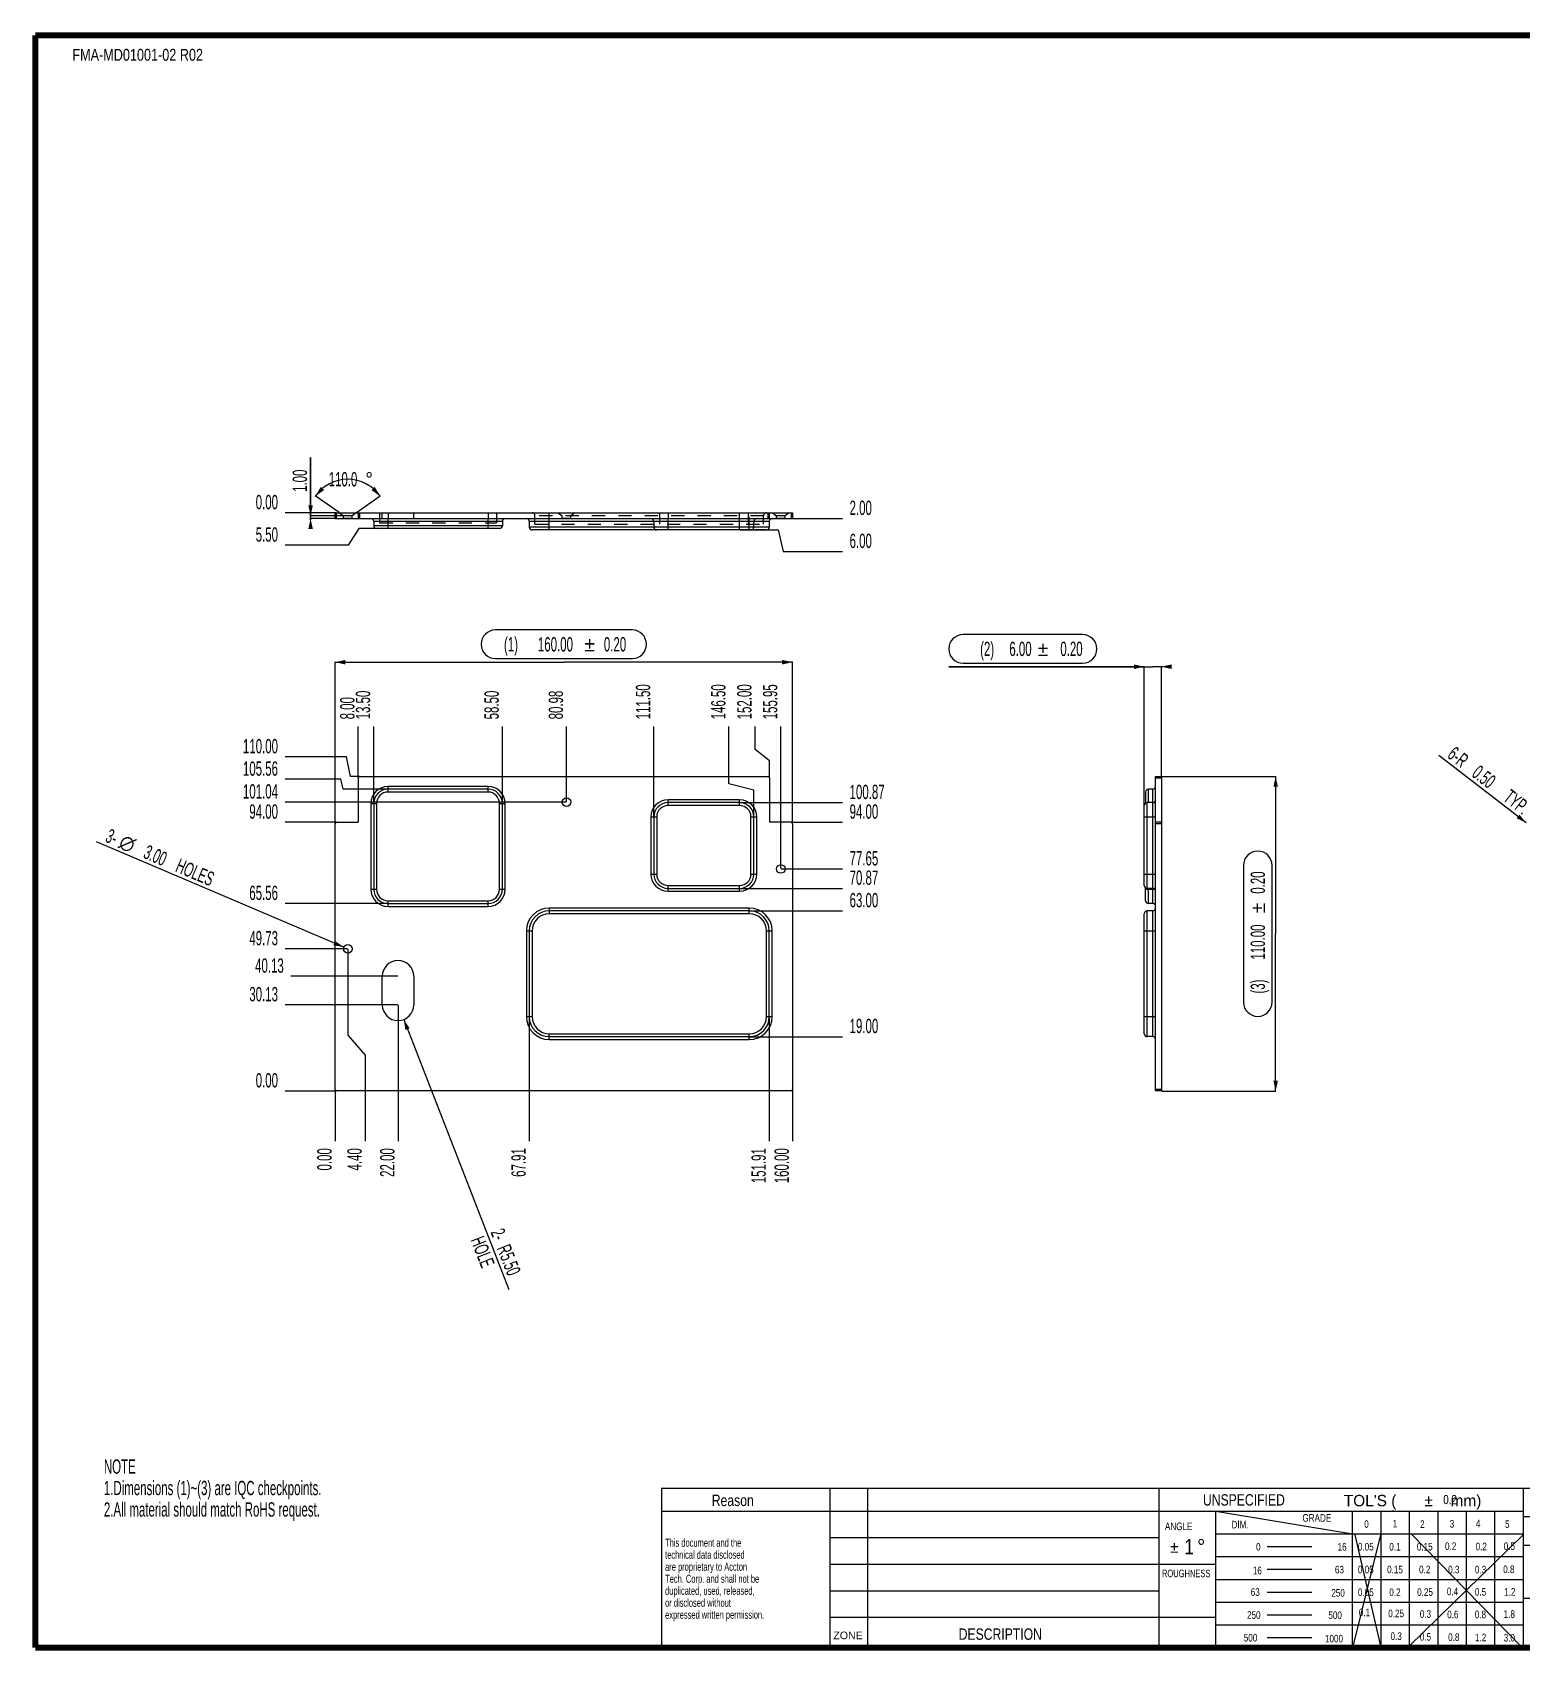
# Model space of a CAD drawing. Header units: millimetres. Extents: x -1 to 407, y -1 to 283.
# Drawn here: x -0.5 to 260.4, y -0.5 to 282.5 of the extents above; entities that cross this region are included whole.
import ezdxf
from ezdxf.enums import TextEntityAlignment as Align

# ---------------------------------------------------------------- set-up
doc = ezdxf.new("R2010")
doc.units = ezdxf.units.MM
doc.header["$LTSCALE"] = 23.1
doc.linetypes.add('HIDDEN', pattern=[0.2, 0.1, -0.1])
doc.layers.get('0').update_dxf_attribs({"linetype": 'CONTINUOUS'})
doc.layers.add('02___PRT_ALL_AXES', color=7, linetype='CONTINUOUS')
doc.layers.add('DEFAULT_2', color=8, linetype='HIDDEN')
doc.styles.get("Standard").update_dxf_attribs({"font": 'txt', "width": 0.6})
doc.styles.add('TEXTSTYLE_11', font='gdt', dxfattribs={"width": 1.166667})
doc.styles.add('TEXTSTYLE_12', font='txt', dxfattribs={"width": 0.7})
doc.styles.add('TEXTSTYLE_13', font='gdt', dxfattribs={"width": 0.6})
doc.styles.add('TEXTSTYLE_2', font='txt', dxfattribs={"width": 0.8})
doc.styles.add('TEXTSTYLE_4', font='txt', dxfattribs={"width": 1.042937})
doc.styles.add('TEXTSTYLE_5', font='txt', dxfattribs={"width": 1.011905})
doc.styles.add('TEXTSTYLE_6', font='gdt', dxfattribs={"width": 1.011905})
doc.styles.add('TEXTSTYLE_7', font='txt', dxfattribs={"width": 0.741644})
doc.styles.add('TEXTSTYLE_8', font='txt', dxfattribs={"width": 0.833333})
doc.styles.add('TEXTSTYLE_9', font='gdt', dxfattribs={"width": 0.833333})
doc.dimstyles.new('DIMSTYLE_1', dxfattribs={"dimtxt": 2.5, "dimasz": 1.8, "dimexe": 0.05, "dimexo": 0.0625, "dimtad": 1, "dimlfac": 2, "dimzin": 0, "dimdsep": 46, "dimtxsty": 'Standard', "dimblk": '_FILLED', "dimblk1": '_FILLED', "dimblk2": '_FILLED', "dimcen": 0.09, "dimadec": 0, "dimazin": 0, "dimtol": 1, "dimtp": 0.2, "dimtm": 0.2, "dimtfac": 1, "dimtofl": 0, "dimtmove": 0, "dimatfit": 3, "dimldrblk": '_FILLED', "dimfxl": 1, "dimtolj": 1, "dimtzin": 0, "dimarcsym": 0})
doc.dimstyles.new('DIMSTYLE_2', dxfattribs={"dimtxt": 2.5, "dimasz": 1.8, "dimexe": 0.05, "dimexo": 0.0625, "dimtad": 0, "dimtih": 1, "dimtoh": 1, "dimlfac": 2, "dimzin": 0, "dimdsep": 46, "dimtxsty": 'Standard', "dimblk": '_FILLED', "dimblk1": '_FILLED', "dimblk2": '_FILLED', "dimcen": 0.09, "dimadec": 0, "dimazin": 0, "dimtp": 0.01, "dimtm": 0.01, "dimtfac": 1, "dimtofl": 0, "dimtmove": 0, "dimatfit": 3, "dimldrblk": '_FILLED', "dimfxl": 1, "dimtolj": 1, "dimtzin": 0, "dimarcsym": 0})
doc.dimstyles.new('DIMSTYLE_3', dxfattribs={"dimtxt": 2.5, "dimasz": 1.8, "dimexe": 0.05, "dimexo": 0.0625, "dimtad": 1, "dimlfac": 2, "dimzin": 0, "dimdsep": 46, "dimtxsty": 'Standard', "dimblk": '_FILLED', "dimblk1": '_FILLED', "dimblk2": '_FILLED', "dimcen": 0.09, "dimadec": 0, "dimazin": 0, "dimtp": 0.01, "dimtm": 0.01, "dimtfac": 1, "dimtmove": 0, "dimatfit": 2, "dimldrblk": '_FILLED', "dimfxl": 1, "dimtolj": 1, "dimtzin": 0, "dimarcsym": 0})
doc.dimstyles.new('DIMSTYLE_4', dxfattribs={"dimtxt": 2.5, "dimasz": 1.8, "dimexe": 0.05, "dimexo": 0.0625, "dimtad": 1, "dimlfac": 2, "dimzin": 0, "dimdsep": 46, "dimtxsty": 'Standard', "dimblk": '_FILLED', "dimblk1": '_FILLED', "dimblk2": '_FILLED', "dimcen": 0.09, "dimadec": 0, "dimazin": 0, "dimtp": 0.01, "dimtm": 0.01, "dimtfac": 1, "dimtofl": 0, "dimtmove": 0, "dimatfit": 3, "dimldrblk": '_FILLED', "dimfxl": 1, "dimtolj": 1, "dimtzin": 0, "dimarcsym": 0})
doc.dimstyles.new('DIMSTYLE_5', dxfattribs={"dimtxt": 2.5, "dimasz": 1.8, "dimexe": 0.05, "dimexo": 0.0625, "dimtad": 0, "dimtih": 1, "dimtoh": 1, "dimdec": 1, "dimlfac": 2, "dimzin": 0, "dimdsep": 46, "dimtxsty": 'Standard', "dimblk": '_FILLED', "dimblk1": '_FILLED', "dimblk2": '_FILLED', "dimcen": 0.09, "dimadec": 0, "dimazin": 0, "dimtp": 0.5, "dimtm": 0.5, "dimtfac": 1, "dimtdec": 1, "dimtofl": 0, "dimtmove": 0, "dimatfit": 3, "dimldrblk": '_FILLED', "dimfxl": 1, "dimtolj": 1, "dimtzin": 0, "dimarcsym": 0})
doc.dimstyles.new('DIMSTYLE_6', dxfattribs={"dimtxt": 2.5, "dimasz": 1.8, "dimexe": 0.05, "dimexo": 0.0625, "dimtad": 1, "dimlfac": 2, "dimzin": 0, "dimdsep": 46, "dimtxsty": 'Standard', "dimblk": '_FILLED', "dimblk1": '_FILLED', "dimblk2": '_FILLED', "dimcen": 0.09, "dimadec": 0, "dimazin": 0, "dimtp": 0.01, "dimtm": 0.01, "dimtfac": 1, "dimtofl": 0, "dimtmove": 0, "dimatfit": 3, "dimldrblk": '_FILLED', "dimfxl": 1, "dimtolj": 1, "dimtzin": 0, "dimarcsym": 0})

# ---------------------------------------------------------------- blocks, each defined once
blk = doc.blocks.new('_FILLED')
at = {"color": 0, "linetype": 'ByBlock'}
blk.add_solid([(0, 0), (-1, 0.22), (-1, -0.22)], dxfattribs=at)
blk = doc.blocks.new('*D1')
at = {"color": 2, "linetype": 'Continuous'}
for p, q in [((52.46, 144.18), (52.46, 172.41)), ((52.46, 172.36), (92.46, 172.36)), ((132.46, 172.36), (92.46, 172.36)), ((132.46, 144.18), (132.46, 172.41))]:
    blk.add_line(p, q, dxfattribs=at)
at = {"color": 2, "linetype": 'Continuous', "xscale": 1.8, "yscale": 1.8, "zscale": 1.8, "rotation": 180}
blk.add_blockref('_FILLED', (52.46, 172.36), dxfattribs=at)
at = {"color": 2, "linetype": 'Continuous', "xscale": 1.8, "yscale": 1.8, "zscale": 1.8}
blk.add_blockref('_FILLED', (132.46, 172.36), dxfattribs=at)
at = {"color": 2, "linetype": 'Continuous', "width": 0.6}
for s, p in [('(1) ', (83.5, 174.24)), ('160.00', (91, 174.24)), ('0.20', (101.42, 174.24))]:
    blk.add_text(s, height=2.5, dxfattribs=at).set_placement(p, align=Align.CENTER)
at = {"color": 2, "linetype": 'Continuous', "style": 'TEXTSTYLE_13'}
blk.add_text('`', height=2.5, dxfattribs=at).set_placement((96.96, 174.24), align=Align.CENTER)
blk = doc.blocks.new('*D2')
at = {"color": 2, "linetype": 'Continuous'}
for p, q in [((197.06, 152.36), (217.05, 152.36)), ((217, 152.36), (217, 124.86)), ((217, 97.36), (217, 124.86)), ((197.06, 97.36), (217.05, 97.36))]:
    blk.add_line(p, q, dxfattribs=at)
at = {"color": 2, "linetype": 'Continuous', "xscale": 1.8, "yscale": 1.8, "zscale": 1.8}
for p, rotation in [((217, 152.36), 90), ((217, 97.36), 270)]:
    blk.add_blockref('_FILLED', p, dxfattribs=dict(at, rotation=rotation))
at = {"color": 2, "linetype": 'Continuous', "width": 0.6}
for s, p in [('0.20', (215.13, 133.82)), ('110.00', (215.13, 123.41)), ('(3) ', (215.13, 115.91))]:
    blk.add_text(s, height=2.5, rotation=90, dxfattribs=at).set_placement(p, align=Align.CENTER)
at = {"color": 2, "linetype": 'Continuous', "style": 'TEXTSTYLE_13'}
blk.add_text('`', height=2.5, rotation=90, dxfattribs=at).set_placement((215.13, 129.36), align=Align.CENTER)
blk = doc.blocks.new('*D3')
at = {"color": 2, "linetype": 'Continuous'}
for p, q in [((194, 171.57), (159.81, 171.57)), ((159.81, 171.57), (195.5, 171.57)), ((194, 145.36), (194, 171.62)), ((197.2, 171.57), (195.5, 171.57)), ((197, 152.18), (197, 171.62)), ((197, 171.57), (197.2, 171.57))]:
    blk.add_line(p, q, dxfattribs=at)
at = {"color": 2, "linetype": 'Continuous', "xscale": 1.8, "yscale": 1.8, "zscale": 1.8}
blk.add_blockref('_FILLED', (194, 171.57), dxfattribs=at)
at = {"color": 2, "linetype": 'Continuous', "xscale": 1.8, "yscale": 1.8, "zscale": 1.8, "rotation": 180}
blk.add_blockref('_FILLED', (197, 171.57), dxfattribs=at)
at = {"color": 2, "linetype": 'Continuous', "width": 0.6}
for s, p in [('(2) ', (168.31, 173.44)), ('6.00', (174.31, 173.44)), ('0.20', (183.23, 173.44))]:
    blk.add_text(s, height=2.5, dxfattribs=at).set_placement(p, align=Align.RIGHT)
at = {"color": 2, "linetype": 'Continuous', "style": 'TEXTSTYLE_13'}
blk.add_text('`', height=2.5, dxfattribs=at).set_placement((177.23, 173.44), align=Align.RIGHT)
blk = doc.blocks.new('*D4')
at = {"color": 2, "linetype": 'Continuous'}
for p, q in [((56.62, 195.73), (54.76, 192.81)), ((61.65, 195.73), (56.62, 195.73)), ((54.76, 192.81), (43.71, 192.81))]:
    blk.add_line(p, q, dxfattribs=at)
at = {"color": 2, "linetype": 'Continuous', "width": 0.6}
blk.add_text('5.50', height=2.5, dxfattribs=at).set_placement((42.46, 193.44), align=Align.RIGHT)
blk = doc.blocks.new('*D5')
at = {"color": 2, "linetype": 'Continuous'}
blk.add_line((52.65, 198.48), (43.71, 198.48), dxfattribs=at)
at = {"color": 2, "linetype": 'Continuous', "width": 0.6}
blk.add_text('0.00', height=2.5, dxfattribs=at).set_placement((42.46, 199.11), align=Align.RIGHT)
blk = doc.blocks.new('*D6')
at = {"color": 2, "linetype": 'Continuous'}
for p, q in [((123.27, 195.48), (129.97, 195.48)), ((129.97, 195.48), (130.84, 191.7)), ((130.84, 191.7), (141.21, 191.7))]:
    blk.add_line(p, q, dxfattribs=at)
at = {"color": 2, "linetype": 'Continuous', "width": 0.6}
blk.add_text('6.00', height=2.5, dxfattribs=at).set_placement((142.46, 192.33))
blk = doc.blocks.new('*D7')
at = {"color": 2, "linetype": 'Continuous'}
blk.add_line((132.46, 97.55), (132.46, 88.61), dxfattribs=at)
at = {"color": 2, "linetype": 'Continuous', "width": 0.6}
blk.add_text('160.00', height=2.5, rotation=90, dxfattribs=at).set_placement((131.83, 87.36), align=Align.RIGHT)
blk = doc.blocks.new('*D8')
at = {"color": 2, "linetype": 'Continuous'}
blk.add_line((52.46, 97.55), (52.46, 88.61), dxfattribs=at)
at = {"color": 2, "linetype": 'Continuous', "width": 0.6}
blk.add_text('0.00', height=2.5, rotation=90, dxfattribs=at).set_placement((51.83, 87.36), align=Align.RIGHT)
blk = doc.blocks.new('*D9')
at = {"color": 2, "linetype": 'Continuous'}
for p, q in [((54.66, 122.17), (54.66, 107.1)), ((54.66, 107.1), (57.73, 103.65)), ((57.73, 103.65), (57.73, 88.61))]:
    blk.add_line(p, q, dxfattribs=at)
at = {"color": 2, "linetype": 'Continuous', "width": 0.6}
blk.add_text('4.40', height=2.5, rotation=90, dxfattribs=at).set_placement((57.1, 87.36), align=Align.RIGHT)
blk = doc.blocks.new('*D10')
at = {"color": 2, "linetype": 'Continuous'}
blk.add_line((63.46, 112.37), (63.46, 88.61), dxfattribs=at)
at = {"color": 2, "linetype": 'Continuous', "width": 0.6}
blk.add_text('22.00', height=2.5, rotation=90, dxfattribs=at).set_placement((62.83, 87.36), align=Align.RIGHT)
blk = doc.blocks.new('*D11')
at = {"color": 2, "linetype": 'Continuous'}
blk.add_line((59.21, 147.71), (59.21, 161.11), dxfattribs=at)
at = {"color": 2, "linetype": 'Continuous', "width": 0.6}
blk.add_text('13.50', height=2.5, rotation=90, dxfattribs=at).set_placement((58.58, 162.36))
blk = doc.blocks.new('*D12')
at = {"color": 2, "linetype": 'Continuous'}
blk.add_line((56.46, 152.18), (56.46, 161.11), dxfattribs=at)
at = {"color": 2, "linetype": 'Continuous', "width": 0.6}
blk.add_text('8.00', height=2.5, rotation=90, dxfattribs=at).set_placement((55.83, 162.36))
blk = doc.blocks.new('*D13')
at = {"color": 2, "linetype": 'Continuous'}
blk.add_line((81.71, 147.71), (81.71, 161.11), dxfattribs=at)
at = {"color": 2, "linetype": 'Continuous', "width": 0.6}
blk.add_text('58.50', height=2.5, rotation=90, dxfattribs=at).set_placement((81.08, 162.36))
blk = doc.blocks.new('*D14')
at = {"color": 2, "linetype": 'Continuous'}
blk.add_line((92.95, 147.94), (92.95, 161.11), dxfattribs=at)
at = {"color": 2, "linetype": 'Continuous', "width": 0.6}
blk.add_text('80.98', height=2.5, rotation=90, dxfattribs=at).set_placement((92.32, 162.36))
blk = doc.blocks.new('*D15')
at = {"color": 2, "linetype": 'Continuous'}
blk.add_line((130.44, 136.25), (130.44, 161.11), dxfattribs=at)
at = {"color": 2, "linetype": 'Continuous', "width": 0.6}
blk.add_text('155.95', height=2.5, rotation=90, dxfattribs=at).set_placement((129.81, 162.36))
blk = doc.blocks.new('*D16')
at = {"color": 2, "linetype": 'Continuous'}
for p, q in [((125.92, 157.09), (125.92, 161.11)), ((128.46, 155.09), (125.92, 157.09)), ((128.46, 152.18), (128.46, 155.09))]:
    blk.add_line(p, q, dxfattribs=at)
at = {"color": 2, "linetype": 'Continuous', "width": 0.6}
blk.add_text('152.00', height=2.5, rotation=90, dxfattribs=at).set_placement((125.3, 162.36))
blk = doc.blocks.new('*D17')
at = {"color": 2, "linetype": 'Continuous'}
for p, q in [((121.36, 151.09), (121.36, 161.11)), ((125.71, 149.97), (121.36, 151.09)), ((125.71, 145.36), (125.71, 149.97))]:
    blk.add_line(p, q, dxfattribs=at)
at = {"color": 2, "linetype": 'Continuous', "width": 0.6}
blk.add_text('146.50', height=2.5, rotation=90, dxfattribs=at).set_placement((120.74, 162.36))
blk = doc.blocks.new('*D18')
at = {"color": 2, "linetype": 'Continuous'}
blk.add_line((108.21, 145.36), (108.21, 161.11), dxfattribs=at)
at = {"color": 2, "linetype": 'Continuous', "width": 0.6}
blk.add_text('111.50', height=2.5, rotation=90, dxfattribs=at).set_placement((107.58, 162.36))
blk = doc.blocks.new('*D19')
at = {"color": 2, "linetype": 'Continuous'}
blk.add_line((86.41, 110.3), (86.41, 88.61), dxfattribs=at)
at = {"color": 2, "linetype": 'Continuous', "width": 0.6}
blk.add_text('67.91', height=2.5, rotation=90, dxfattribs=at).set_placement((85.79, 87.36), align=Align.RIGHT)
blk = doc.blocks.new('*D20')
at = {"color": 2, "linetype": 'Continuous'}
blk.add_line((128.41, 110.3), (128.41, 88.61), dxfattribs=at)
at = {"color": 2, "linetype": 'Continuous', "width": 0.6}
blk.add_text('151.91', height=2.5, rotation=90, dxfattribs=at).set_placement((127.79, 87.36), align=Align.RIGHT)
blk = doc.blocks.new('*D21')
at = {"color": 2, "linetype": 'Continuous'}
for p, q in [((54.46, 155.8), (43.71, 155.8)), ((55.16, 152.36), (54.46, 155.8)), ((56.65, 152.36), (55.16, 152.36))]:
    blk.add_line(p, q, dxfattribs=at)
at = {"color": 2, "linetype": 'Continuous', "width": 0.6}
blk.add_text('110.00', height=2.5, dxfattribs=at).set_placement((42.46, 156.42), align=Align.RIGHT)
blk = doc.blocks.new('*D22')
at = {"color": 2, "linetype": 'Continuous'}
blk.add_line((52.65, 97.36), (43.71, 97.36), dxfattribs=at)
at = {"color": 2, "linetype": 'Continuous', "width": 0.6}
blk.add_text('0.00', height=2.5, dxfattribs=at).set_placement((42.46, 97.99), align=Align.RIGHT)
blk = doc.blocks.new('*D23')
at = {"color": 2, "linetype": 'Continuous'}
blk.add_line((63.4, 112.43), (43.71, 112.43), dxfattribs=at)
at = {"color": 2, "linetype": 'Continuous', "width": 0.6}
blk.add_text('30.13', height=2.5, dxfattribs=at).set_placement((42.46, 113.05), align=Align.RIGHT)
blk = doc.blocks.new('*D24')
at = {"color": 2, "linetype": 'Continuous'}
blk.add_line((54.6, 122.23), (43.71, 122.23), dxfattribs=at)
at = {"color": 2, "linetype": 'Continuous', "width": 0.6}
blk.add_text('49.73', height=2.5, dxfattribs=at).set_placement((42.46, 122.85), align=Align.RIGHT)
blk = doc.blocks.new('*D25')
at = {"color": 2, "linetype": 'Continuous'}
blk.add_line((92.89, 147.88), (43.71, 147.88), dxfattribs=at)
at = {"color": 2, "linetype": 'Continuous', "width": 0.6}
blk.add_text('101.04', height=2.5, dxfattribs=at).set_placement((42.46, 148.51), align=Align.RIGHT)
blk = doc.blocks.new('*D26')
at = {"color": 2, "linetype": 'Continuous'}
blk.add_line((52.65, 144.36), (43.71, 144.36), dxfattribs=at)
at = {"color": 2, "linetype": 'Continuous', "width": 0.6}
blk.add_text('94.00', height=2.5, dxfattribs=at).set_placement((42.46, 144.99), align=Align.RIGHT)
blk = doc.blocks.new('*D27')
at = {"color": 2, "linetype": 'Continuous'}
blk.add_line((132.27, 144.36), (141.21, 144.36), dxfattribs=at)
at = {"color": 2, "linetype": 'Continuous', "width": 0.6}
blk.add_text('94.00', height=2.5, dxfattribs=at).set_placement((142.46, 144.99))
blk = doc.blocks.new('*D28')
at = {"color": 2, "linetype": 'Continuous'}
blk.add_line((130.5, 136.19), (141.21, 136.19), dxfattribs=at)
at = {"color": 2, "linetype": 'Continuous', "width": 0.6}
blk.add_text('77.65', height=2.5, dxfattribs=at).set_placement((142.46, 136.81))
blk = doc.blocks.new('*D29')
at = {"color": 2, "linetype": 'Continuous'}
for p, q in [((53.45, 151.88), (43.71, 151.88)), ((53.85, 150.14), (53.45, 151.88)), ((61.65, 150.14), (53.85, 150.14))]:
    blk.add_line(p, q, dxfattribs=at)
at = {"color": 2, "linetype": 'Continuous', "width": 0.6}
blk.add_text('105.56', height=2.5, dxfattribs=at).set_placement((42.46, 152.5), align=Align.RIGHT)
blk = doc.blocks.new('*D30')
at = {"color": 2, "linetype": 'Continuous'}
blk.add_line((61.65, 130.14), (43.71, 130.14), dxfattribs=at)
at = {"color": 2, "linetype": 'Continuous', "width": 0.6}
blk.add_text('65.56', height=2.5, dxfattribs=at).set_placement((42.46, 130.77), align=Align.RIGHT)
blk = doc.blocks.new('*D31')
at = {"color": 2, "linetype": 'Continuous'}
blk.add_line((123.27, 147.8), (141.21, 147.8), dxfattribs=at)
at = {"color": 2, "linetype": 'Continuous', "width": 0.6}
blk.add_text('100.87', height=2.5, dxfattribs=at).set_placement((142.46, 148.42))
blk = doc.blocks.new('*D32')
at = {"color": 2, "linetype": 'Continuous'}
blk.add_line((123.27, 132.8), (141.21, 132.8), dxfattribs=at)
at = {"color": 2, "linetype": 'Continuous', "width": 0.6}
blk.add_text('70.87', height=2.5, dxfattribs=at).set_placement((142.46, 133.42))
blk = doc.blocks.new('*D33')
at = {"color": 2, "linetype": 'Continuous'}
blk.add_line((124.98, 128.86), (141.21, 128.86), dxfattribs=at)
at = {"color": 2, "linetype": 'Continuous', "width": 0.6}
blk.add_text('63.00', height=2.5, dxfattribs=at).set_placement((142.46, 129.49))
blk = doc.blocks.new('*D34')
at = {"color": 2, "linetype": 'Continuous'}
blk.add_line((124.98, 106.86), (141.21, 106.86), dxfattribs=at)
at = {"color": 2, "linetype": 'Continuous', "width": 0.6}
blk.add_text('19.00', height=2.5, dxfattribs=at).set_placement((142.46, 107.49))
blk = doc.blocks.new('*D35')
at = {"color": 2, "linetype": 'Continuous'}
blk.add_line((63.4, 117.43), (44.72, 117.43), dxfattribs=at)
at = {"color": 2, "linetype": 'Continuous', "width": 0.6}
blk.add_text('40.13', height=2.5, dxfattribs=at).set_placement((43.47, 118.05), align=Align.RIGHT)
blk = doc.blocks.new('*D36')
at = {"color": 2, "linetype": 'Continuous'}
blk.add_line((53.97, 122.52), (10.73, 140.92), dxfattribs=at)
at = {"color": 2, "linetype": 'Continuous', "xscale": 1.8, "yscale": 1.8, "zscale": 1.8, "rotation": 336.9553766756999}
blk.add_blockref('_FILLED', (53.97, 122.52), dxfattribs=at)
at = {"color": 2, "linetype": 'Continuous', "width": 0.6}
for s, p in [('3-', (13.73, 140.32)), ('3.00', (22.32, 136.66)), (' HOLES', (30.6, 133.14))]:
    blk.add_text(s, height=2.5, rotation=-23.0446, dxfattribs=at).set_placement(p, align=Align.RIGHT)
at = {"color": 2, "linetype": 'Continuous', "style": 'TEXTSTYLE_13'}
blk.add_text('n', height=2.5, rotation=-23.0446, dxfattribs=at).set_placement((16.8, 139.01), align=Align.RIGHT)
blk = doc.blocks.new('*D37')
at = {"color": 2, "linetype": 'Continuous'}
blk.add_line((64.46, 109.87), (82.84, 62.66), dxfattribs=at)
at = {"color": 2, "linetype": 'Continuous', "xscale": 1.8, "yscale": 1.8, "zscale": 1.8, "rotation": 111.2772020516}
blk.add_blockref('_FILLED', (64.46, 109.87), dxfattribs=at)
at = {"color": 2, "linetype": 'Continuous', "width": 0.6}
for s, p in [('HOLE', (76.12, 71.31)), ('2-', (79.61, 72.67)), ('R', (80.7, 69.87)), ('5.50', (81.25, 68.48))]:
    blk.add_text(s, height=2.5, rotation=-68.7228, dxfattribs=at).set_placement(p)
blk = doc.blocks.new('*D38')
at = {"color": 2, "linetype": 'Continuous'}
blk.add_line((132.27, 197.48), (141.21, 197.48), dxfattribs=at)
at = {"color": 2, "linetype": 'Continuous', "width": 0.6}
blk.add_text('2.00', height=2.5, dxfattribs=at).set_placement((142.46, 198.11))
blk = doc.blocks.new('*D39')
at = {"color": 2, "linetype": 'Continuous'}
for p, q in [((53.14, 198.52), (48.97, 201.44)), ((56.17, 198.52), (60.35, 201.44))]:
    blk.add_line(p, q, dxfattribs=at)
blk.add_arc((54.66, 197.46), 6.9, 35, 145, dxfattribs=at)
for points in [[(49.93, 203.01), (49.01, 201.41), (50.52, 202.47)], [(58.8, 202.47), (60.31, 201.41), (59.39, 203.01)]]:
    blk.add_solid(points, dxfattribs=at)
at = {"color": 2, "linetype": 'Continuous', "width": 0.6}
blk.add_text('110.0', height=2.5, dxfattribs=at).set_placement((53.83, 203.11), align=Align.CENTER)
at = {"color": 2, "linetype": 'Continuous', "style": 'TEXTSTYLE_13'}
blk.add_text('~', height=2.5, dxfattribs=at).set_placement((58.41, 203.11), align=Align.CENTER)
blk = doc.blocks.new('*D40')
at = {"color": 2, "linetype": 'Continuous'}
for p, q in [((48.16, 197.98), (48.16, 208.14)), ((48.16, 208.14), (48.16, 197.73)), ((53.85, 197.98), (48.11, 197.98)), ((52.65, 197.48), (48.11, 197.48)), ((48.16, 197.28), (48.16, 197.73)), ((48.16, 197.48), (48.16, 197.28))]:
    blk.add_line(p, q, dxfattribs=at)
at = {"color": 2, "linetype": 'Continuous', "xscale": 1.8, "yscale": 1.8, "zscale": 1.8}
for p, rotation in [((48.16, 197.98), 270), ((48.16, 197.48), 90)]:
    blk.add_blockref('_FILLED', p, dxfattribs=dict(at, rotation=rotation))
at = {"color": 2, "linetype": 'Continuous', "width": 0.6}
blk.add_text('1.00', height=2.5, rotation=90, dxfattribs=at).set_placement((47.53, 202.14))
blk = doc.blocks.new('*D41')
at = {"color": 2, "linetype": 'Continuous'}
blk.add_line((260.84, 144.27), (245.52, 156.04), dxfattribs=at)
at = {"color": 2, "linetype": 'Continuous', "xscale": 1.8, "yscale": 1.8, "zscale": 1.8, "rotation": 322.4729563123}
blk.add_blockref('_FILLED', (260.84, 144.27), dxfattribs=at)
at = {"color": 2, "linetype": 'Continuous', "width": 0.6}
for s, p in [('6-', (248.28, 154.71)), ('R', (249.47, 153.79)), ('0.50', (254.23, 150.14)), (' TYP.', (260.17, 145.57))]:
    blk.add_text(s, height=2.5, rotation=-37.527, dxfattribs=at).set_placement(p, align=Align.RIGHT)

msp = doc.modelspace()

# ---------------------------------------------------------------- linework, layer by layer
at = {"color": 7, "linetype": 'Continuous'}
for p, q in [((52.4599, 197.484), (52.4599, 198.484)), ((52.4599, 198.484), (132.4599, 198.484)), ((52.7099, 197.484), (52.7099, 198.484)), ((56.4599, 198.484), (56.4599, 197.484)), ((56.7099, 198.484), (56.7099, 197.484)), ((128.2099, 197.484), (128.2099, 198.484)), ((128.4599, 197.484), (128.4599, 198.484)), ((132.2099, 198.484), (132.2099, 197.484)), ((132.4599, 198.484), (132.4599, 197.484)), ((52.4599, 197.484), (132.4599, 197.484)), ((59.2099, 196.984), (59.2099, 196.234)), ((81.7099, 196.984), (59.2099, 196.984)), ((81.7099, 196.234), (59.2099, 196.234)), ((81.2099, 195.734), (59.7099, 195.734)), ((61.7099, 195.734), (61.7099, 197.484)), ((79.2099, 195.734), (79.2099, 197.484)), ((81.7099, 196.984), (81.7099, 196.234)), ((86.4149, 196.984), (86.4149, 195.984)), ((128.4149, 196.984), (86.4149, 196.984)), ((128.4149, 195.984), (86.4149, 195.984)), ((127.9149, 195.484), (86.9149, 195.484)), ((89.9149, 195.484), (89.9149, 197.484)), ((108.2099, 196.984), (108.2099, 195.984)), ((110.7099, 195.484), (110.7099, 197.484)), ((123.2099, 195.484), (123.2099, 197.484)), ((125.7099, 195.984), (125.7099, 196.984)), ((128.4149, 196.984), (128.4149, 195.984)), ((56.4599, 152.1149), (56.4599, 144.3649)), ((56.7099, 152.3649), (128.2099, 152.3649)), ((61.7099, 149.6449), (61.7099, 150.6449)), ((79.2099, 150.6449), (61.7099, 150.6449)), ((79.2099, 150.1449), (61.7099, 150.1449)), ((79.2099, 149.6449), (79.2099, 150.6449)), ((128.4599, 152.1149), (128.4599, 144.3649)), ((194.7508, 147.7999), (194.7508, 150.1449)), ((195.5008, 150.1449), (194.7508, 150.1449)), ((195.5008, 130.1449), (195.5008, 150.1449)), ((196.0008, 97.3649), (196.0008, 152.3649)), ((196.0008, 152.3649), (197.0008, 152.3649)), ((196.0008, 152.1149), (197.0008, 152.1149)), ((197.0008, 152.3649), (197.0008, 97.3649)), ((58.7099, 147.6449), (58.7099, 132.6449)), ((58.7099, 147.6449), (59.7099, 147.6449)), ((59.2099, 147.6449), (59.2099, 132.6449)), ((59.7099, 147.6449), (59.7099, 132.6449)), ((79.2099, 149.6449), (61.7099, 149.6449)), ((81.2099, 132.6449), (81.2099, 147.6449)), ((81.2099, 147.6449), (82.2099, 147.6449)), ((81.7099, 132.6449), (81.7099, 147.6449)), ((82.2099, 132.6449), (82.2099, 147.6449)), ((110.7099, 147.2999), (110.7099, 148.2999)), ((123.2099, 148.2999), (110.7099, 148.2999)), ((123.2099, 147.7999), (110.7099, 147.7999)), ((123.2099, 147.2999), (110.7099, 147.2999)), ((123.2099, 147.2999), (123.2099, 148.2999)), ((194.0008, 133.2999), (194.0008, 147.2999)), ((194.2508, 149.6449), (194.2508, 147.7226)), ((194.5008, 132.7999), (194.5008, 147.7999)), ((195.5008, 147.7999), (194.5008, 147.7999)), ((52.7099, 144.3649), (56.4599, 144.3649)), ((107.7099, 145.2999), (107.7099, 135.2999)), ((107.7099, 145.2999), (108.7099, 145.2999)), ((108.2099, 145.2999), (108.2099, 135.2999)), ((108.7099, 145.2999), (108.7099, 135.2999)), ((125.2099, 145.2999), (126.2099, 145.2999)), ((125.2099, 135.2999), (125.2099, 145.2999)), ((125.7099, 135.2999), (125.7099, 145.2999)), ((126.2099, 135.2999), (126.2099, 145.2999)), ((132.2099, 144.3649), (128.4599, 144.3649)), ((194.0008, 145.2999), (196.0008, 145.2999)), ((197.0008, 144.3649), (196.0008, 144.3649)), ((52.4599, 97.6149), (52.4599, 144.1149)), ((132.4599, 144.1149), (132.4599, 97.6149)), ((197.0008, 144.1149), (196.0008, 144.1149)), ((107.7099, 135.2999), (108.7099, 135.2999)), ((110.7099, 133.2999), (123.2099, 133.2999)), ((110.7099, 132.2999), (110.7099, 133.2999)), ((123.2099, 132.2999), (123.2099, 133.2999)), ((125.2099, 135.2999), (126.2099, 135.2999)), ((194.0008, 135.2999), (196.0008, 135.2999)), ((58.7099, 132.6449), (59.7099, 132.6449)), ((61.7099, 129.6449), (61.7099, 130.6449)), ((61.7099, 130.6449), (79.2099, 130.6449)), ((79.2099, 129.6449), (79.2099, 130.6449)), ((81.2099, 132.6449), (82.2099, 132.6449)), ((110.7099, 132.7999), (123.2099, 132.7999)), ((110.7099, 132.2999), (123.2099, 132.2999)), ((194.2508, 130.6449), (194.2508, 132.8771)), ((194.2508, 132.6449), (195.8601, 132.6449)), ((195.5008, 132.7999), (194.5008, 132.7999)), ((194.7508, 130.1449), (194.7508, 132.7999)), ((61.7099, 130.1449), (79.2099, 130.1449)), ((61.7099, 129.6449), (79.2099, 129.6449)), ((89.9149, 129.3649), (89.9149, 128.3649)), ((124.9149, 129.3649), (89.9149, 129.3649)), ((124.9149, 128.8649), (89.9149, 128.8649)), ((124.9149, 128.3649), (89.9149, 128.3649)), ((124.9149, 128.3649), (124.9149, 129.3649)), ((194.0008, 107.3649), (194.0008, 128.3649)), ((194.5008, 106.8649), (194.5008, 128.8649)), ((195.5008, 128.8649), (194.5008, 128.8649)), ((195.5008, 130.1449), (194.7508, 130.1449)), ((195.5008, 106.8649), (195.5008, 128.8649)), ((85.9149, 125.3649), (85.9149, 110.3649)), ((85.9149, 125.3649), (86.9149, 125.3649)), ((86.4149, 125.3649), (86.4149, 110.3649)), ((86.9149, 125.3649), (86.9149, 110.3649)), ((127.9149, 125.3649), (128.9149, 125.3649)), ((127.9149, 110.3649), (127.9149, 125.3649)), ((128.4149, 110.3649), (128.4149, 125.3649)), ((128.9149, 110.3649), (128.9149, 125.3649)), ((194.0008, 125.3649), (196.0008, 125.3649)), ((60.7099, 112.4299), (60.7099, 117.4299)), ((66.2099, 117.4299), (66.2099, 112.4299)), ((85.9149, 110.3649), (86.9149, 110.3649)), ((127.9149, 110.3649), (128.9149, 110.3649)), ((194.0008, 110.3649), (196.0008, 110.3649)), ((89.9149, 107.3649), (124.9149, 107.3649)), ((89.9149, 106.3649), (89.9149, 107.3649)), ((89.9149, 106.8649), (124.9149, 106.8649)), ((89.9149, 106.3649), (124.9149, 106.3649)), ((124.9149, 106.3649), (124.9149, 107.3649)), ((195.5008, 106.8649), (194.5008, 106.8649)), ((132.2099, 97.3649), (52.7099, 97.3649)), ((197.0008, 97.6149), (196.0008, 97.6149)), ((197.0008, 97.3649), (196.0008, 97.3649)), ((109.5174, 27.8823), (405.9954, 27.8944)), ((109.5631, 27.8944), (109.5631, 0)), ((139.0364, 0), (139.0364, 27.8876)), ((145.6763, 0), (145.6763, 27.8876)), ((196.5977, 0), (196.5977, 27.8876)), ((260.3406, 0), (260.3406, 27.8876)), ((109.5409, 23.8988), (260.3406, 23.9036)), ((206.5575, 23.9036), (230.4611, 19.9197)), ((206.5575, 0), (206.5575, 23.9036)), ((230.4611, 0), (230.4611, 23.9036)), ((235.441, 0), (235.441, 23.9036)), ((240.421, 0), (240.421, 23.9036)), ((245.4009, 0), (245.4009, 23.9036)), ((250.3808, 0), (250.3808, 23.9036)), ((255.3607, 0), (255.3607, 23.9036)), ((277.1925, 22.9076), (260.3406, 22.9076)), ((206.5575, 19.9197), (260.3406, 19.9197)), ((240.7262, 19.9094), (260.1219, 0.0139)), ((139.0364, 19.2557), (196.5977, 19.2557)), ((215.5286, 17.6922), (223.3224, 17.6922)), ((235.3274, 19.7095), (230.5285, 0.2138)), ((230.8284, 19.7095), (235.4274, 0.0139)), ((260.3219, 19.7095), (240.4263, 0.3138)), ((260.3406, 17.9277), (325.4116, 17.9277)), ((139.0364, 14.6078), (206.5575, 14.6078)), ((206.5575, 15.9357), (260.3406, 15.9357)), ((206.5575, 11.9518), (260.3406, 11.9518)), ((215.5286, 13.7083), (223.3224, 13.7083)), ((139.0364, 9.9598), (196.5977, 9.9598)), ((215.5286, 9.7244), (223.3224, 9.7244)), ((260.3406, 8.6319), (325.4116, 8.6319)), ((206.5575, 7.9679), (260.3406, 7.9679)), ((215.5286, 5.7404), (223.3224, 5.7404)), ((139.0364, 5.3119), (206.5575, 5.3119)), ((206.5575, 3.9839), (260.3406, 3.9839)), ((215.5286, 1.7565), (223.3224, 1.7565))]:
    msp.add_line(p, q, dxfattribs=at)
at = {"color": 2, "linetype": 'Continuous'}
for p, q in [((104.4182, 177.9899), (80.5016, 177.9899)), ((183.2264, 177.1919), (162.3097, 177.1919)), ((80.5016, 172.9899), (104.4182, 172.9899)), ((162.3097, 172.1919), (183.2264, 172.1919)), ((211.3758, 136.8232), (211.3758, 112.9065)), ((216.3758, 112.9065), (216.3758, 136.8232))]:
    msp.add_line(p, q, dxfattribs=at)
at = {"color": 7, "linetype": 'Continuous', "const_width": 1.0331}
for points in [[(0, 281.9972), (0, 0)], [(405.9954, 281.9972), (0, 281.9972)], [(0, 0), (405.9954, 0)]]:
    msp.add_lwpolyline(points, dxfattribs=at)
at = {"color": 7, "linetype": 'Continuous'}
for centre, radius, start, end in [((58.7099, 196.984), 0.5, 0, 90), ((59.7099, 196.234), 0.5, 180, 270), ((81.2099, 196.234), 0.5, 270, 360), ((82.2099, 196.984), 0.5, 90, 180), ((85.9149, 196.984), 0.5, 0, 90), ((86.9149, 195.984), 0.5, 180, 270), ((107.7099, 196.984), 0.5, 0, 90), ((108.7099, 195.984), 0.5, 180, 270), ((125.2099, 195.984), 0.5, 270, 360), ((126.2099, 196.984), 0.5, 90, 180), ((127.9149, 195.984), 0.5, 270, 360), ((128.9149, 196.984), 0.5, 90, 180), ((56.7099, 152.1149), 0.25, 90, 180), ((61.7099, 147.6449), 3, 90, 180), ((61.7099, 147.6449), 2.5, 90, 180), ((79.2099, 147.6449), 3, 0, 90), ((79.2099, 147.6449), 2.5, 0, 90), ((128.2099, 152.1149), 0.25, 0, 90), ((194.7508, 149.6449), 0.5, 90, 180), ((195.5008, 150.6449), 0.5, 270, 360), ((61.7099, 147.6449), 2, 90, 180), ((79.2099, 147.6449), 2, 0, 90), ((110.7099, 145.2999), 3, 90, 180), ((110.7099, 145.2999), 2.5, 90, 180), ((110.7099, 145.2999), 2, 90, 180), ((123.2099, 145.2999), 3, 0, 90), ((123.2099, 145.2999), 2.5, 0, 90), ((123.2099, 145.2999), 2, 0, 90), ((194.5008, 147.2999), 0.5, 90, 180), ((195.5008, 148.2999), 0.5, 270, 360), ((52.7099, 144.1149), 0.25, 90, 180), ((132.2099, 144.1149), 0.25, 0, 90), ((110.7099, 135.2999), 3, 180, 270), ((110.7099, 135.2999), 2.5, 180, 270), ((110.7099, 135.2999), 2, 180, 270), ((123.2099, 135.2999), 3, 270, 360), ((123.2099, 135.2999), 2.5, 270, 360), ((123.2099, 135.2999), 2, 270, 360), ((194.5008, 133.2999), 0.5, 180, 270), ((61.7099, 132.6449), 3, 180, 270), ((61.7099, 132.6449), 2.5, 180, 270), ((61.7099, 132.6449), 2, 180, 270), ((79.2099, 132.6449), 3, 270, 360), ((79.2099, 132.6449), 2.5, 270, 360), ((79.2099, 132.6449), 2, 270, 360), ((194.7508, 130.6449), 0.5, 180, 270), ((195.5008, 132.2999), 0.5, 0, 90), ((89.9149, 125.3649), 4, 90, 180), ((89.9149, 125.3649), 3.5, 90, 180), ((89.9149, 125.3649), 3, 90, 180), ((124.9149, 125.3649), 4, 0, 90), ((124.9149, 125.3649), 3.5, 0, 90), ((124.9149, 125.3649), 3, 0, 90), ((194.5008, 128.3649), 0.5, 90, 180), ((195.5008, 129.6449), 0.5, 0, 90), ((195.5008, 129.3649), 0.5, 270, 360), ((63.4599, 117.4299), 2.75, 0, 180), ((63.4599, 112.4299), 2.75, 180, 360), ((89.9149, 110.3649), 4, 180, 270), ((89.9149, 110.3649), 3.5, 180, 270), ((89.9149, 110.3649), 3, 180, 270), ((124.9149, 110.3649), 4, 270, 360), ((124.9149, 110.3649), 3.5, 270, 360), ((124.9149, 110.3649), 3, 270, 360), ((194.5008, 107.3649), 0.5, 180, 270), ((195.5008, 106.3649), 0.5, 0, 90), ((52.7099, 97.6149), 0.25, 180, 270), ((132.2099, 97.6149), 0.25, 270, 360)]:
    msp.add_arc(centre, radius, start, end, dxfattribs=at)
at = {"color": 2, "linetype": 'Continuous'}
for centre, start, end in [((80.5016, 175.4899), 90, 270), ((104.4182, 175.4899), 270, 90), ((162.3097, 174.6919), 90, 270), ((183.2264, 174.6919), 270, 90), ((213.8758, 136.8232), 0, 180), ((213.8758, 112.9065), 180, 360)]:
    msp.add_arc(centre, 2.5, start, end, dxfattribs=at)
at = {"layer": '02___PRT_ALL_AXES', "color": 8, "linetype": 'HIDDEN'}
for p, q in [((53.9089, 197.484), (53.9089, 197.984)), ((55.4089, 197.484), (53.9089, 197.484)), ((55.4089, 197.484), (55.4089, 197.984)), ((92.1994, 197.484), (92.1994, 197.984)), ((93.6994, 197.484), (92.1994, 197.484)), ((93.6994, 197.484), (93.6994, 197.984)), ((129.6865, 197.484), (129.6865, 197.984)), ((131.1865, 197.484), (129.6865, 197.484)), ((131.1865, 197.484), (131.1865, 197.984))]:
    msp.add_line(p, q, dxfattribs=at)
at = {"layer": '02___PRT_ALL_AXES', "color": 7, "linetype": 'Continuous'}
for centre in [(92.9494, 147.8824), (130.4365, 136.1892), (54.6589, 122.2284)]:
    msp.add_circle(centre, 0.75, dxfattribs=at)
at = {"layer": 'DEFAULT_2', "color": 8, "linetype": 'HIDDEN'}
for p, q in [((53.1948, 198.484), (53.9089, 197.984)), ((56.123, 198.484), (55.4089, 197.984)), ((60.2099, 198.484), (60.2099, 196.734)), ((60.7099, 197.484), (60.7099, 198.484)), ((61.7099, 198.484), (61.7099, 197.484)), ((66.2099, 197.484), (66.2099, 198.484)), ((79.2099, 198.484), (79.2099, 197.484)), ((80.7099, 198.484), (80.7099, 196.734)), ((89.9149, 197.484), (89.9149, 198.484)), ((91.4853, 198.484), (92.1994, 197.984)), ((94.4135, 198.484), (93.6994, 197.984)), ((109.2099, 198.484), (109.2099, 196.484)), ((110.7099, 198.484), (110.7099, 197.484)), ((123.2099, 197.484), (123.2099, 198.484)), ((124.7099, 198.484), (124.7099, 196.484)), ((124.9149, 195.484), (124.9149, 198.484)), ((128.9724, 198.484), (129.6865, 197.984)), ((131.9006, 198.484), (131.1865, 197.984)), ((53.9089, 197.484), (53.9089, 197.984)), ((55.4089, 197.984), (53.9089, 197.984)), ((55.4089, 197.484), (55.4089, 197.984)), ((60.2099, 196.734), (80.7099, 196.734)), ((87.4149, 196.484), (87.4149, 197.984)), ((127.4149, 197.984), (87.4149, 197.984)), ((87.4149, 196.484), (127.4149, 196.484)), ((92.1994, 197.484), (92.1994, 197.984)), ((93.6994, 197.484), (93.6994, 197.984)), ((127.4149, 196.484), (127.4149, 197.984)), ((131.1865, 197.984), (129.6865, 197.984)), ((129.6865, 197.484), (129.6865, 197.984)), ((131.1865, 197.484), (131.1865, 197.984))]:
    msp.add_line(p, q, dxfattribs=at)
for centre, start, end in [((86.9149, 197.984), 0, 90), ((127.9149, 197.984), 90, 180)]:
    msp.add_arc(centre, 0.5, start, end, dxfattribs=at)

# ---------------------------------------------------------------- texts
at = {"color": 7, "linetype": 'Continuous', "style": 'TEXTSTYLE_2', "width": 0.8}
for s, height, p in [('FMA-MD01001-02 R02', 2.06625, (17.9088, 277.5578)), ('0.2', 1.60675, (247.5113, 25.1)), ('GRADE', 1.32798, (224.2037, 22.0357)), ('.', 1.328, (237.5651, 23.8985)), ('DIM.', 1.32798, (210.7818, 20.8594)), ('0', 1.328, (232.8915, 20.9597)), ('1', 1.328, (237.8775, 21.0326)), ('2', 1.328, (242.662, 20.9414)), ('3', 1.328, (247.8494, 21.0053)), ('4', 1.328, (252.4325, 21.0509)), ('5', 1.328, (257.5193, 20.9414)), ('0', 1.328, (213.9673, 16.9746)), ('16', 1.32798, (228.6231, 16.9746)), ('0.05', 1.32798, (232.7781, 16.9929)), ('0.1', 1.32798, (237.8775, 16.9929)), ('0.15', 1.32798, (243.0775, 16.9929)), ('0.2', 1.32798, (247.6228, 17.0852)), ('0.2', 1.32798, (252.9613, 17.0294)), ('0.5', 1.32798, (257.8844, 17.0749)), ('16', 1.32798, (213.7911, 12.8255)), ('63', 1.32798, (228.1573, 12.9896)), ('0.05', 1.32798, (232.7781, 13.0089)), ('0.15', 1.32798, (237.8775, 13.0089)), ('0.2', 1.32798, (243.0775, 13.0089)), ('0.3', 1.32798, (248.1642, 12.9987)), ('0.3', 1.32798, (252.848, 12.9896)), ('0.8', 1.32798, (257.7963, 13.0443)), ('63', 1.32798, (213.4259, 9.0684)), ('250', 1.32798, (227.918, 8.9225)), ('0.05', 1.32798, (232.7781, 9.025)), ('0.2', 1.32798, (237.8775, 9.025)), ('0.25', 1.32798, (243.1315, 9.0593)), ('0.4', 1.32798, (247.9376, 9.1687)), ('0.5', 1.32798, (252.8354, 9.1049)), ('1.2', 1.32798, (257.9599, 9.0866)), ('250', 1.32798, (213.1741, 5.0469)), ('500', 1.32798, (227.4018, 5.0195)), ('0.1', 1.32798, (232.5362, 5.4933)), ('0.25', 1.32798, (238.0789, 5.3296)), ('0.3', 1.32798, (243.2034, 5.2202)), ('0.6', 1.32798, (247.9879, 5.1472)), ('0.8', 1.32798, (252.8228, 5.1472)), ('1.8', 1.32798, (257.8718, 5.2202)), ('500', 1.32798, (212.6075, 1.0801)), ('1000', 1.32798, (227.2004, 0.916)), ('0.3', 1.32798, (238.0789, 1.3457)), ('0.5', 1.32798, (243.2034, 1.2362)), ('0.8', 1.32798, (248.1642, 1.1713)), ('1.2', 1.32798, (252.8606, 1.1257)), ('3.0', 1.32798, (257.8718, 1.0801))]:
    msp.add_text(s, height=height, dxfattribs=at).set_placement(p, align=Align.CENTER)
at = {"color": 2, "linetype": 'Continuous', "width": 0.6}
for s, p in [('NOTE', (11.9991, 30.4266)), ('1.Dimensions (1)~(3) are IQC checkpoints.', (11.9991, 26.6766)), ('2.All material should match RoHS request.', (11.9991, 22.9266))]:
    msp.add_text(s, height=2.5, dxfattribs=at).set_placement(p)
at = {"color": 7, "linetype": 'Continuous'}
for s, height, style, width, p in [('Reason', 1.99197, 'TEXTSTYLE_2', 0.8, (118.348, 24.765)), ('UNSPECIFIED', 1.991968, 'TEXTSTYLE_2', 0.8, (204.2791, 24.8509)), ("TOL'S (", 1.99197, 'TEXTSTYLE_5', 1.011905, (228.9195, 24.7324)), ('   mm)', 1.99197, 'TEXTSTYLE_5', 1.011905, (245.3532, 24.7324)), ('ANGLE', 1.32798, 'TEXTSTYLE_2', 0.8, (197.6311, 20.5558)), ('technical data disclosed ', 1.4, 'TEXTSTYLE_12', 0.7, (110.1844, 15.5537)), ('This document and the ', 1.4, 'TEXTSTYLE_12', 0.7, (110.1844, 17.6537)), ('1', 2.656, 'TEXTSTYLE_8', 0.833333, (201.0464, 16.3408)), ('are proprietary to Accton ', 1.4, 'TEXTSTYLE_12', 0.7, (110.1844, 13.4537)), ('Tech. Corp. and shall not be ', 1.4, 'TEXTSTYLE_12', 0.7, (110.1844, 11.3537)), ('ROUGHNESS', 1.32798, 'TEXTSTYLE_7', 0.741644, (197.1023, 12.3213)), ('duplicated, used, released,', 1.4, 'TEXTSTYLE_12', 0.7, (110.1844, 9.2537)), ('or disclosed without ', 1.4, 'TEXTSTYLE_12', 0.7, (110.1844, 7.1537)), ('expressed written permission.', 1.4, 'TEXTSTYLE_12', 0.7, (110.1844, 5.0537)), ('ZONE', 1.32798, 'TEXTSTYLE_4', 1.042937, (139.6147, 1.4879)), ('DESCRIPTION', 1.991968, 'TEXTSTYLE_2', 0.8, (161.5456, 1.3784))]:
    msp.add_text(s, height=height, dxfattribs=dict(at, style=style, width=width)).set_placement(p)
for s, height, style, p in [('`', 1.992, 'TEXTSTYLE_6', (243.0292, 24.7324)), ('`', 2, 'TEXTSTYLE_11', (198.5442, 16.597)), ('~', 2.656, 'TEXTSTYLE_9', (203.2597, 16.3408))]:
    msp.add_text(s, height=height, dxfattribs=dict(at, style=style)).set_placement(p)

# ---------------------------------------------------------------- dimensions: what is measured, and where the dimension line sits
at = {"color": 2, "linetype": 'Continuous'}
dim = msp.add_linear_dim(base=(48.1571, 197.484), p1=(53.9089, 197.984), p2=(52.7099, 197.484), angle=270, dimstyle='DIMSTYLE_6', dxfattribs=at)
dim.commit()
dim.dimension.update_dxf_attribs({"geometry": '*D40', "text_midpoint": (48.1571, 205.1403), "dimtype": 160})
dim = msp.add_angular_dim_2l(base=(54.6589, 204.3555), line1=((60.3492, 201.4433), (56.1742, 198.5199)), line2=((53.1436, 198.5199), (48.9686, 201.4433)), dimstyle='DIMSTYLE_5', dxfattribs=at)
dim.commit()
dim.dimension.update_dxf_attribs({"geometry": '*D39', "text_midpoint": (54.6589, 204.3555), "dimtype": 162})
for feature_location, offset, dtype, origin, picture, middle in [((52.6474102111, 198.4840430611), (-8.9375, 0), 0, (52.7099102111, 198.4840430611), '*D5', (39.4599102111, 200.3590430611)), ((61.6474, 195.734), (-17.9375, -2.9232), 0, (52.7099, 198.484), '*D4', (39.4599, 194.6858)), ((123.2724, 195.484), (17.9375, -3.7819), 0, (123.2099, 198.484), '*D6', (145.4599, 193.5771)), ((132.2724, 197.484), (8.9375, 0), 0, (132.2099, 198.484), '*D38', (145.4599, 199.359)), ((130.4365, 136.2517), (0, 24.8632), 1, (52.4599, 136.1892), '*D15', (128.5615, 166.8649)), ((128.4599102111, 152.1773626016), (-2.5397259396, 8.9375), 0, (52.4599102111, 152.1148626016), '*D16', (124.0451842715, 166.8648626016)), ((125.7099102111, 145.3623625942), (-4.3487106279, 15.7525000074), 0, (52.4599102111, 145.2998625942), '*D17', (119.4861995832, 166.8648626016)), ((108.2099, 145.3624), (0, 15.7525), 1, (52.4599, 145.2999), '*D18', (106.3349, 166.8649)), ((59.2099, 147.7074), (0, 13.4075), 1, (52.4599, 147.6449), '*D11', (57.3349, 166.1149)), ((81.7099, 147.7074), (0, 13.4075), 1, (52.4599, 147.6449), '*D13', (79.8349, 166.1149)), ((92.9494, 147.9449), (0, 13.17), 1, (52.4599, 147.8824), '*D14', (91.0744, 166.1149)), ((56.4599, 152.1774), (0, 8.9375), 1, (52.4599, 152.1149), '*D12', (54.5849, 165.3649)), ((56.6474, 152.3649), (-12.9375, 3.4325), 0, (52.7099, 97.3649), '*D21', (37.9599, 157.6724)), ((61.6474, 150.1449), (-17.9375, 1.7334), 0, (61.7099, 97.3649), '*D29', (37.9599, 153.7533)), ((92.8869102111, 147.8823626016), (-49.177, 0), 0, (92.9494102111, 97.3648626016), '*D25', (37.9599102111, 149.7573626016)), ((123.2724, 147.7999), (17.9375, 0), 0, (123.2099, 97.3649), '*D31', (146.9599, 149.6749)), ((52.6474, 144.3649), (-8.9375, 0), 0, (52.7099, 97.3649), '*D26', (38.7099, 146.2399)), ((132.2724, 144.3649), (8.9375, 0), 0, (132.2099, 97.3649), '*D27', (146.2099, 146.2399)), ((130.499, 136.1892), (10.7109, 0), 0, (130.4365, 97.3649), '*D28', (146.2099, 138.0642)), ((123.2724, 132.7999), (17.9375, 0), 0, (123.2099, 97.3649), '*D32', (146.2099, 134.6749)), ((61.6474, 130.1449), (-17.9375, 0), 0, (61.7099, 97.3649), '*D30', (38.7099, 132.0199)), ((124.9774, 128.8649), (16.2325, 0), 0, (124.9149, 97.3649), '*D33', (146.2099, 130.7399)), ((54.5964, 122.2284), (-10.8865, 0), 0, (54.6589, 97.3649), '*D24', (38.7099, 124.1034)), ((54.6589102111, 122.1658626016), (3.0685703365, -33.551), 0, (52.4599102111, 122.2283626016), '*D9', (55.8524805476, 84.3648626016)), ((63.3974, 117.4299), (-18.6824, 0), 0, (63.4599, 97.3649), '*D35', (39.715, 119.3049)), ((63.3974, 112.4299), (-19.6875, 0), 0, (63.4599, 97.3649), '*D23', (38.7099, 114.3049)), ((63.4599, 112.3674), (0, -23.7525), 1, (52.4599, 112.4299), '*D10', (61.5849, 83.6149)), ((86.4149, 110.3024), (0, -21.6875), 1, (52.4599, 110.3649), '*D19', (84.5399, 83.6149)), ((128.4149, 110.3024), (0, -21.6875), 1, (52.4599, 110.3649), '*D20', (126.5399, 82.8649)), ((124.9774, 106.8649), (16.2325, 0), 0, (124.9149, 97.3649), '*D34', (146.2099, 108.7399)), ((52.6474102111, 97.3648626016), (-8.9375, 0), 0, (52.7099102111, 97.3648626016), '*D22', (39.4599102111, 99.2398626016)), ((52.4599102111, 97.5523626016), (0, -8.9375), 1, (52.4599102111, 97.6148626016), '*D8', (50.5849102111, 84.3648626016)), ((132.4599, 97.5524), (0, -8.9375), 1, (52.4599, 97.6149), '*D7', (130.5849, 82.8649))]:
    dim = msp.add_ordinate_dim(feature_location=feature_location, offset=offset, dtype=dtype, origin=origin, dimstyle='DIMSTYLE_2', override={"dimtad": 1, "dimtih": 0, "dimtoh": 0}, dxfattribs=at)
    dim.commit()
    dim.dimension.update_dxf_attribs({"geometry": picture, "text_midpoint": middle})
dim = msp.add_linear_dim(base=(132.4599, 172.3649), p1=(52.4599, 144.1149), p2=(132.4599, 144.1149), text='(1) <>', dimstyle='DIMSTYLE_1', dxfattribs=at)
dim.commit()
dim.dimension.update_dxf_attribs({"geometry": '*D1', "text_midpoint": (92.4599, 172.3649), "dimtype": 160})
for base, p1, p2, angle, text, picture, middle in [((194.0008, 171.5669), (197.0008, 152.1149), (194.0008, 145.2999), 180, '(2) <>', '*D3', (172.768, 171.5669)), ((217.0008, 97.3649), (197.0008, 152.3649), (197.0008, 97.3649), 270, '(3) <>', '*D2', (217.0008, 124.8649))]:
    dim = msp.add_linear_dim(base=base, p1=p1, p2=p2, angle=angle, text=text, dimstyle='DIMSTYLE_1', dxfattribs=at)
    dim.commit()
    dim.dimension.update_dxf_attribs({"geometry": picture, "text_midpoint": middle, "dimtype": 160})
for center, mpoint, text, picture, middle in [((261.0414, 144.1149), (260.8431, 144.2671), '6-R<> TYP.', '*D41', (253.7985, 152.0422)), ((63.4599, 112.4299), (64.4578, 109.8673), '2-R<>\\PHOLE', '*D37', (80.9373, 68.2302))]:
    dim = msp.add_radius_dim(center=center, mpoint=mpoint, text=text, dimstyle='DIMSTYLE_4', override={"dimpost": '<>'}, dxfattribs=at)
    dim.commit()
    dim.dimension.update_dxf_attribs({"geometry": picture, "text_midpoint": middle, "dimtype": 164})
dim = msp.add_diameter_dim_2p(p1=(53.9688, 122.5219), p2=(55.3491, 121.9348), text='3-%%c<> HOLES', dimstyle='DIMSTYLE_3', override={"dimpost": '<>'}, dxfattribs=at)
dim.commit()
dim.dimension.update_dxf_attribs({"geometry": '*D36', "text_midpoint": (21.2753, 138.4672), "dimtype": 163})

doc.saveas('drawing.dxf')
